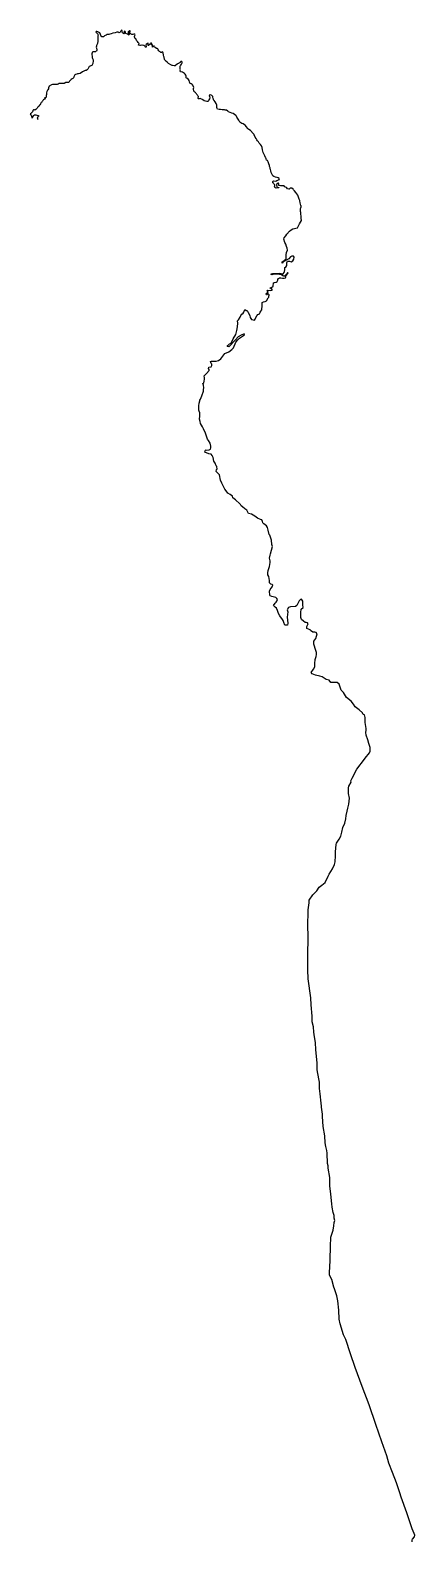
# Model space of a CAD drawing. Header units: feet. Extents: x -72 to 1107026, y -16 to 8357890.
# Drawn here: x -72.242 to -72.1558, y -16.3633 to -16.0243 of the extents above.
import ezdxf

# ---------------------------------------------------------------- set-up
doc = ezdxf.new("R2010")
doc.units = ezdxf.units.FT
doc.header["$LTSCALE"] = 10
doc.header["$MEASUREMENT"] = 0
doc.layers.add('_html_xmlns_fo_http__www_w3_org', color=7, linetype='CONTINUOUS')

msp = doc.modelspace()

# ---------------------------------------------------------------- linework, layer by layer
at = {"layer": '_html_xmlns_fo_http__www_w3_org', "color": 20, "true_color": 0xff5500}
msp.add_lwpolyline([(-72.15645, -16.36333), (-72.15639, -16.36314), (-72.15638, -16.36289), (-72.15633, -16.36276), (-72.15587, -16.36222), (-72.15584, -16.36188), (-72.156, -16.36144), (-72.15639, -16.36045), (-72.1576, -16.35682), (-72.15885, -16.35334), (-72.15916, -16.35238), (-72.15994, -16.35014), (-72.16081, -16.34778), (-72.16166, -16.34572), (-72.1621, -16.34409), (-72.16324, -16.34088), (-72.16457, -16.337), (-72.16602, -16.33263), (-72.16761, -16.32847), (-72.16922, -16.32423), (-72.1702, -16.32118), (-72.17131, -16.31798), (-72.17179, -16.31692), (-72.17256, -16.31441), (-72.17275, -16.31342), (-72.17284, -16.31135), (-72.17305, -16.30932), (-72.17329, -16.30818), (-72.17378, -16.30656), (-72.17394, -16.30624), (-72.17443, -16.30451), (-72.17492, -16.3035), (-72.17493, -16.30268), (-72.17486, -16.30189), (-72.17478, -16.30003), (-72.17469, -16.29713), (-72.17466, -16.29499), (-72.17409, -16.2934), (-72.17399, -16.29246), (-72.17387, -16.2917), (-72.17375, -16.29129), (-72.17387, -16.29076), (-72.1739, -16.29014), (-72.17412, -16.28946), (-72.17431, -16.2883), (-72.17443, -16.28749), (-72.17464, -16.28538), (-72.17483, -16.28347), (-72.17485, -16.28159), (-72.17523, -16.27955), (-72.17527, -16.27902), (-72.17536, -16.27847), (-72.17548, -16.27616), (-72.17555, -16.27559), (-72.17575, -16.27466), (-72.17593, -16.27387), (-72.17601, -16.27224), (-72.17636, -16.27016), (-72.17647, -16.2679), (-72.17652, -16.26744), (-72.17669, -16.26583), (-72.17675, -16.26563), (-72.17678, -16.26491), (-72.177, -16.26288), (-72.17716, -16.26167), (-72.17718, -16.26025), (-72.17731, -16.25952), (-72.17769, -16.25748), (-72.17771, -16.25595), (-72.17785, -16.25443), (-72.17801, -16.25296), (-72.1781, -16.25134), (-72.17832, -16.25005), (-72.17842, -16.24901), (-72.17855, -16.24782), (-72.17881, -16.24673), (-72.17879, -16.24546), (-72.17906, -16.24287), (-72.17912, -16.24132), (-72.17968, -16.23707), (-72.17981, -16.23501), (-72.1798, -16.23231), (-72.1797, -16.22721), (-72.17976, -16.22545), (-72.17969, -16.22158), (-72.17951, -16.22004), (-72.17949, -16.21941), (-72.17865, -16.2182), (-72.17778, -16.21728), (-72.17724, -16.21649), (-72.17662, -16.21607), (-72.17594, -16.21548), (-72.17526, -16.21403), (-72.175, -16.2136), (-72.17428, -16.2124), (-72.1738, -16.2114), (-72.17366, -16.21084), (-72.17362, -16.20948), (-72.17357, -16.20859), (-72.17347, -16.20691), (-72.17334, -16.20666), (-72.17275, -16.20575), (-72.1724, -16.20509), (-72.17217, -16.20418), (-72.17195, -16.20313), (-72.17153, -16.20213), (-72.1713, -16.20119), (-72.17123, -16.2004), (-72.17098, -16.19946), (-72.17084, -16.19881), (-72.17064, -16.19789), (-72.17046, -16.1965), (-72.17065, -16.19549), (-72.1707, -16.19418), (-72.17061, -16.19381), (-72.17007, -16.19296), (-72.17013, -16.19267), (-72.16985, -16.19203), (-72.16878, -16.19001), (-72.16854, -16.18962), (-72.16814, -16.18916), (-72.16775, -16.18865), (-72.16694, -16.18756), (-72.16594, -16.18638), (-72.1658, -16.18598), (-72.16582, -16.18519), (-72.16613, -16.18425), (-72.16637, -16.18346), (-72.16673, -16.18242), (-72.16676, -16.18183), (-72.16672, -16.18126), (-72.16672, -16.18092), (-72.16684, -16.18), (-72.16695, -16.17957), (-72.16691, -16.17844), (-72.1671, -16.17786), (-72.16736, -16.17773), (-72.16756, -16.17738), (-72.16829, -16.17669), (-72.16917, -16.17605), (-72.16956, -16.17541), (-72.17011, -16.17477), (-72.17113, -16.17395), (-72.17182, -16.1728), (-72.17231, -16.17228), (-72.1728, -16.17096), (-72.17325, -16.17061), (-72.17376, -16.17056), (-72.17461, -16.17057), (-72.17503, -16.17009), (-72.17565, -16.1699), (-72.17657, -16.16931), (-72.17711, -16.16913), (-72.1781, -16.16894), (-72.17882, -16.16867), (-72.17907, -16.16837), (-72.17855, -16.16758), (-72.17825, -16.1671), (-72.17823, -16.16633), (-72.17817, -16.16539), (-72.17792, -16.16475), (-72.17787, -16.16434), (-72.17785, -16.16387), (-72.17798, -16.16343), (-72.17847, -16.16197), (-72.17842, -16.16132), (-72.17797, -16.16068), (-72.17771, -16.15969), (-72.17794, -16.15938), (-72.17825, -16.15927), (-72.17865, -16.15926), (-72.17919, -16.15895), (-72.17925, -16.1588), (-72.17963, -16.15862), (-72.17999, -16.15849), (-72.17999, -16.15805), (-72.17974, -16.15742), (-72.17989, -16.15719), (-72.18017, -16.15712), (-72.18042, -16.1571), (-72.18079, -16.15685), (-72.18118, -16.15646), (-72.18139, -16.15599), (-72.18132, -16.15486), (-72.18128, -16.15417), (-72.18086, -16.15377), (-72.18089, -16.15315), (-72.18091, -16.15234), (-72.18121, -16.15189), (-72.18143, -16.15197), (-72.18172, -16.15228), (-72.18229, -16.15328), (-72.18254, -16.15354), (-72.18367, -16.15363), (-72.18412, -16.15379), (-72.18439, -16.15426), (-72.18427, -16.1547), (-72.18439, -16.15595), (-72.18426, -16.15731), (-72.18435, -16.15776), (-72.18493, -16.15771), (-72.18517, -16.15715), (-72.18529, -16.1567), (-72.18544, -16.15642), (-72.18606, -16.1556), (-72.18639, -16.15514), (-72.18661, -16.15443), (-72.18681, -16.1539), (-72.18714, -16.15366), (-72.18745, -16.15334), (-72.18711, -16.15282), (-72.18692, -16.15259), (-72.18672, -16.15232), (-72.18662, -16.15196), (-72.18672, -16.15171), (-72.18698, -16.15151), (-72.18788, -16.15131), (-72.1882, -16.15118), (-72.18827, -16.15097), (-72.18836, -16.15011), (-72.1881, -16.14943), (-72.18792, -16.14932), (-72.18781, -16.1491), (-72.18764, -16.14872), (-72.18779, -16.14859), (-72.18807, -16.14852), (-72.18841, -16.14823), (-72.18834, -16.14773), (-72.18855, -16.14681), (-72.18874, -16.1464), (-72.18876, -16.14601), (-72.18871, -16.14548), (-72.18836, -16.1446), (-72.18821, -16.1437), (-72.18821, -16.14327), (-72.1884, -16.14268), (-72.18826, -16.14202), (-72.18813, -16.14173), (-72.18792, -16.14089), (-72.18773, -16.14004), (-72.18787, -16.1396), (-72.18793, -16.13869), (-72.18829, -16.13752), (-72.18846, -16.13735), (-72.18869, -16.13644), (-72.18881, -16.13581), (-72.18904, -16.13545), (-72.18967, -16.13501), (-72.1899, -16.13476), (-72.18994, -16.13446), (-72.1901, -16.13413), (-72.19043, -16.13399), (-72.1911, -16.13374), (-72.19165, -16.13325), (-72.19239, -16.1328), (-72.19305, -16.13264), (-72.19342, -16.13195), (-72.19391, -16.13162), (-72.19445, -16.13121), (-72.19469, -16.13094), (-72.19491, -16.13068), (-72.19518, -16.13039), (-72.19587, -16.12975), (-72.19601, -16.12963), (-72.19661, -16.12914), (-72.1967, -16.12879), (-72.19722, -16.12838), (-72.19771, -16.12815), (-72.19808, -16.12761), (-72.19842, -16.12719), (-72.19908, -16.12585), (-72.19934, -16.12523), (-72.19955, -16.12398), (-72.20029, -16.12329), (-72.20026, -16.12284), (-72.20011, -16.12271), (-72.20017, -16.12215), (-72.20029, -16.12195), (-72.20058, -16.12142), (-72.20086, -16.1209), (-72.201, -16.1201), (-72.20123, -16.11963), (-72.20146, -16.11937), (-72.20198, -16.11928), (-72.20283, -16.11893), (-72.20282, -16.11859), (-72.20273, -16.11849), (-72.20253, -16.11843), (-72.2024, -16.11844), (-72.2019, -16.11839), (-72.20158, -16.11821), (-72.2015, -16.11794), (-72.20153, -16.11756), (-72.20168, -16.11691), (-72.20202, -16.11631), (-72.20227, -16.11598), (-72.20235, -16.11581), (-72.20262, -16.11491), (-72.20269, -16.11463), (-72.20315, -16.11371), (-72.20341, -16.11322), (-72.20381, -16.1125), (-72.20393, -16.11204), (-72.20403, -16.11149), (-72.20397, -16.11082), (-72.20401, -16.11013), (-72.20412, -16.10972), (-72.20418, -16.10946), (-72.2042, -16.10875), (-72.20418, -16.1085), (-72.20417, -16.10796), (-72.204, -16.10738), (-72.20395, -16.10728), (-72.20381, -16.10702), (-72.20355, -16.10629), (-72.20339, -16.10585), (-72.20331, -16.10567), (-72.20317, -16.10525), (-72.20315, -16.10486), (-72.20311, -16.10448), (-72.20314, -16.10392), (-72.20331, -16.10351), (-72.20312, -16.10334), (-72.20299, -16.10302), (-72.20291, -16.10255), (-72.20294, -16.10222), (-72.20299, -16.10176), (-72.20283, -16.10163), (-72.20249, -16.10124), (-72.20191, -16.10063), (-72.20191, -16.10041), (-72.20203, -16.10015), (-72.20198, -16.09988), (-72.20141, -16.09975), (-72.20127, -16.09949), (-72.20127, -16.09915), (-72.20142, -16.09899), (-72.20163, -16.09856), (-72.20139, -16.09848), (-72.20094, -16.09849), (-72.20035, -16.09851), (-72.19977, -16.09832), (-72.19929, -16.09799), (-72.19836, -16.0968), (-72.19745, -16.09643), (-72.19685, -16.09589), (-72.19641, -16.09553), (-72.19593, -16.09424), (-72.19548, -16.0937), (-72.1951, -16.09334), (-72.19398, -16.09259), (-72.19404, -16.0924), (-72.19423, -16.09248), (-72.19471, -16.09267), (-72.19542, -16.09305), (-72.19603, -16.09373), (-72.19746, -16.09531), (-72.19786, -16.09522), (-72.19768, -16.09497), (-72.19731, -16.09463), (-72.197, -16.09444), (-72.19652, -16.09351), (-72.19593, -16.0925), (-72.19569, -16.09161), (-72.19558, -16.0908), (-72.19549, -16.08999), (-72.19552, -16.08945), (-72.19531, -16.08923), (-72.19497, -16.08864), (-72.19479, -16.08827), (-72.1946, -16.08797), (-72.19426, -16.08777), (-72.19414, -16.08749), (-72.19391, -16.08695), (-72.1936, -16.08711), (-72.1934, -16.08717), (-72.19314, -16.08755), (-72.19281, -16.08825), (-72.19269, -16.08871), (-72.19241, -16.08913), (-72.19204, -16.08926), (-72.19176, -16.08928), (-72.1916, -16.08908), (-72.19148, -16.08885), (-72.19119, -16.08833), (-72.19101, -16.08805), (-72.19076, -16.08793), (-72.1906, -16.08786), (-72.19045, -16.08753), (-72.19035, -16.08727), (-72.19012, -16.08697), (-72.19006, -16.08671), (-72.19005, -16.08634), (-72.19004, -16.08582), (-72.19003, -16.08535), (-72.18975, -16.08519), (-72.18937, -16.0851), (-72.18904, -16.08495), (-72.18864, -16.08432), (-72.18854, -16.08414), (-72.18849, -16.0839), (-72.18842, -16.08373), (-72.18842, -16.08359), (-72.18863, -16.08349), (-72.18886, -16.0835), (-72.18896, -16.08364), (-72.18908, -16.08359), (-72.18912, -16.08351), (-72.18901, -16.08326), (-72.18865, -16.08304), (-72.18885, -16.08282), (-72.1889, -16.08267), (-72.18873, -16.08256), (-72.18819, -16.08265), (-72.18792, -16.0826), (-72.18768, -16.0824), (-72.188, -16.08231), (-72.18831, -16.08202), (-72.1879, -16.08196), (-72.18756, -16.08165), (-72.18747, -16.08094), (-72.18725, -16.08086), (-72.18688, -16.08081), (-72.18665, -16.08062), (-72.18654, -16.08037), (-72.1865, -16.08005), (-72.18637, -16.07997), (-72.18617, -16.07983), (-72.18582, -16.07979), (-72.18544, -16.07988), (-72.18507, -16.07988), (-72.18478, -16.07982), (-72.18473, -16.07966), (-72.18475, -16.07938), (-72.1842, -16.07876), (-72.18437, -16.07865), (-72.18453, -16.07894), (-72.18499, -16.07946), (-72.18513, -16.07943), (-72.18536, -16.07938), (-72.18561, -16.07924), (-72.18581, -16.0791), (-72.18616, -16.07903), (-72.18677, -16.07897), (-72.1872, -16.07897), (-72.18765, -16.0791), (-72.18788, -16.07913), (-72.18805, -16.07897), (-72.18765, -16.07886), (-72.18719, -16.07887), (-72.18661, -16.07881), (-72.18611, -16.07879), (-72.18584, -16.07885), (-72.18542, -16.07897), (-72.18534, -16.07891), (-72.1851, -16.07863), (-72.18503, -16.07839), (-72.18496, -16.07801), (-72.18495, -16.07771), (-72.18492, -16.07752), (-72.18475, -16.07739), (-72.18452, -16.07705), (-72.18446, -16.07647), (-72.18434, -16.07607), (-72.1839, -16.07607), (-72.18349, -16.07619), (-72.18313, -16.07598), (-72.1829, -16.0756), (-72.18283, -16.07516), (-72.18301, -16.07494), (-72.18337, -16.07496), (-72.18369, -16.07513), (-72.18402, -16.07553), (-72.18533, -16.07624), (-72.18556, -16.07654), (-72.18554, -16.07619), (-72.18536, -16.07611), (-72.18469, -16.07564), (-72.18461, -16.07548), (-72.18465, -16.07524), (-72.18463, -16.07465), (-72.18457, -16.07413), (-72.18438, -16.07363), (-72.18439, -16.07317), (-72.18456, -16.0728), (-72.18471, -16.07227), (-72.18493, -16.07191), (-72.1852, -16.07111), (-72.18511, -16.07086), (-72.18474, -16.07037), (-72.18452, -16.07002), (-72.1839, -16.06935), (-72.18354, -16.06902), (-72.18312, -16.06881), (-72.18213, -16.06858), (-72.18165, -16.06771), (-72.18124, -16.06692), (-72.1813, -16.06646), (-72.18137, -16.0651), (-72.18142, -16.06497), (-72.18142, -16.06469), (-72.18142, -16.06445), (-72.1814, -16.06424), (-72.18135, -16.06409), (-72.18129, -16.06386), (-72.1813, -16.06369), (-72.18132, -16.06358), (-72.18148, -16.06298), (-72.18152, -16.06288), (-72.18156, -16.06265), (-72.1816, -16.06243), (-72.18173, -16.06216), (-72.18205, -16.06126), (-72.18244, -16.06068), (-72.18281, -16.06028), (-72.18297, -16.06006), (-72.18311, -16.05995), (-72.18339, -16.05973), (-72.18371, -16.0597), (-72.1838, -16.05974), (-72.18396, -16.05989), (-72.18407, -16.05993), (-72.18433, -16.05988), (-72.18446, -16.05964), (-72.18456, -16.05953), (-72.18498, -16.05941), (-72.1851, -16.05919), (-72.18533, -16.0592), (-72.18592, -16.05914), (-72.18628, -16.05913), (-72.18627, -16.05871), (-72.18637, -16.05856), (-72.18643, -16.05854), (-72.18679, -16.05891), (-72.18678, -16.05904), (-72.18676, -16.05918), (-72.1867, -16.05937), (-72.18653, -16.05953), (-72.18632, -16.05954), (-72.18628, -16.05965), (-72.18638, -16.05964), (-72.18672, -16.05965), (-72.18694, -16.05969), (-72.1872, -16.05955), (-72.18723, -16.05936), (-72.18721, -16.05918), (-72.18715, -16.05892), (-72.18737, -16.05874), (-72.18751, -16.0586), (-72.1876, -16.05848), (-72.18766, -16.05836), (-72.18761, -16.0582), (-72.18748, -16.05808), (-72.18696, -16.0581), (-72.18671, -16.058), (-72.18654, -16.05791), (-72.18636, -16.05783), (-72.18617, -16.05775), (-72.18618, -16.05765), (-72.18624, -16.0575), (-72.18645, -16.05739), (-72.18667, -16.05733), (-72.18701, -16.05725), (-72.18742, -16.05709), (-72.18762, -16.05692), (-72.18772, -16.05677), (-72.18789, -16.05648), (-72.18799, -16.05618), (-72.18809, -16.05582), (-72.18816, -16.05552), (-72.18819, -16.05536), (-72.18823, -16.05516), (-72.18827, -16.05498), (-72.18835, -16.05483), (-72.18841, -16.05463), (-72.18849, -16.05421), (-72.18866, -16.05382), (-72.18883, -16.05351), (-72.18902, -16.05342), (-72.18912, -16.05313), (-72.18923, -16.05291), (-72.18926, -16.05279), (-72.18944, -16.05248), (-72.18977, -16.05166), (-72.18997, -16.05112), (-72.19, -16.05059), (-72.19019, -16.05023), (-72.19038, -16.0499), (-72.19068, -16.04957), (-72.19083, -16.04933), (-72.19108, -16.04907), (-72.19124, -16.04882), (-72.19135, -16.04855), (-72.19156, -16.04822), (-72.19181, -16.04773), (-72.19183, -16.04766), (-72.19192, -16.04756), (-72.19206, -16.04745), (-72.19262, -16.04675), (-72.19297, -16.04654), (-72.19317, -16.04636), (-72.19365, -16.04581), (-72.19369, -16.04569), (-72.19428, -16.0453), (-72.19456, -16.0452), (-72.19501, -16.04492), (-72.19524, -16.04442), (-72.19567, -16.04378), (-72.19578, -16.04356), (-72.19594, -16.04337), (-72.19654, -16.04294), (-72.19685, -16.04289), (-72.19717, -16.04276), (-72.19754, -16.04254), (-72.19769, -16.0424), (-72.19801, -16.04222), (-72.19812, -16.04221), (-72.19828, -16.04218), (-72.19848, -16.04214), (-72.19878, -16.04213), (-72.19897, -16.04215), (-72.19933, -16.04207), (-72.19966, -16.04203), (-72.20006, -16.04194), (-72.20013, -16.0418), (-72.20016, -16.04158), (-72.20014, -16.04135), (-72.2002, -16.0411), (-72.20033, -16.04071), (-72.20058, -16.04031), (-72.20074, -16.04004), (-72.2009, -16.03989), (-72.20095, -16.03976), (-72.20101, -16.03955), (-72.20108, -16.03932), (-72.2011, -16.03915), (-72.20127, -16.03893), (-72.20159, -16.03873), (-72.2017, -16.03869), (-72.20178, -16.03875), (-72.20186, -16.03893), (-72.20182, -16.0391), (-72.20175, -16.03943), (-72.20184, -16.03969), (-72.20194, -16.03989), (-72.20205, -16.04007), (-72.20218, -16.04022), (-72.20238, -16.04025), (-72.20298, -16.0401), (-72.20329, -16.03992), (-72.20342, -16.03984), (-72.20358, -16.03976), (-72.20391, -16.03956), (-72.20415, -16.03965), (-72.20426, -16.03968), (-72.20432, -16.03956), (-72.20432, -16.03937), (-72.2043, -16.03922), (-72.20431, -16.0391), (-72.2044, -16.03897), (-72.2045, -16.03885), (-72.20465, -16.03865), (-72.20475, -16.03853), (-72.20486, -16.03837), (-72.20497, -16.03826), (-72.20507, -16.03813), (-72.2053, -16.03796), (-72.20539, -16.03741), (-72.20537, -16.03732), (-72.20535, -16.03714), (-72.20555, -16.03663), (-72.20559, -16.03656), (-72.2057, -16.03643), (-72.2059, -16.03631), (-72.20613, -16.03622), (-72.20623, -16.03608), (-72.2063, -16.03583), (-72.20636, -16.03558), (-72.2065, -16.03533), (-72.20666, -16.03509), (-72.20698, -16.03505), (-72.20705, -16.03496), (-72.20705, -16.03484), (-72.20705, -16.03468), (-72.20706, -16.03461), (-72.20708, -16.03449), (-72.20715, -16.03432), (-72.20724, -16.0341), (-72.20741, -16.03396), (-72.20762, -16.03386), (-72.20785, -16.03368), (-72.20815, -16.0336), (-72.20828, -16.03363), (-72.20833, -16.03358), (-72.20837, -16.03346), (-72.20841, -16.03331), (-72.20835, -16.03318), (-72.20839, -16.03302), (-72.20842, -16.03284), (-72.20842, -16.03256), (-72.20837, -16.03234), (-72.2083, -16.0322), (-72.20824, -16.03209), (-72.20812, -16.0319), (-72.20804, -16.03177), (-72.20797, -16.0316), (-72.20796, -16.03142), (-72.20801, -16.03132), (-72.20816, -16.03127), (-72.20826, -16.0313), (-72.20838, -16.0314), (-72.20842, -16.03152), (-72.20866, -16.03166), (-72.20877, -16.0317), (-72.20896, -16.03181), (-72.20905, -16.03187), (-72.20944, -16.03217), (-72.20951, -16.03222), (-72.20976, -16.03227), (-72.21007, -16.03221), (-72.21016, -16.03217), (-72.21051, -16.03201), (-72.21103, -16.03175), (-72.21132, -16.03147), (-72.21171, -16.03115), (-72.21177, -16.03106), (-72.21186, -16.03093), (-72.2119, -16.0308), (-72.21195, -16.03031), (-72.21202, -16.03019), (-72.2121, -16.02987), (-72.2122, -16.02934), (-72.21224, -16.02917), (-72.21237, -16.02914), (-72.21248, -16.02919), (-72.21259, -16.02923), (-72.21273, -16.02923), (-72.21285, -16.02914), (-72.21299, -16.02901), (-72.21317, -16.0289), (-72.21331, -16.02865), (-72.21342, -16.02846), (-72.21355, -16.0284), (-72.21369, -16.02838), (-72.21398, -16.02816), (-72.21411, -16.02799), (-72.21418, -16.02785), (-72.21423, -16.02779), (-72.21435, -16.02781), (-72.21443, -16.02792), (-72.21447, -16.02801), (-72.21456, -16.02804), (-72.2146, -16.028), (-72.21461, -16.02782), (-72.21458, -16.0276), (-72.21464, -16.02749), (-72.21478, -16.02754), (-72.21482, -16.02757), (-72.2149, -16.02755), (-72.21492, -16.02748), (-72.21489, -16.02743), (-72.21484, -16.02736), (-72.21477, -16.02725), (-72.21482, -16.02716), (-72.21495, -16.02719), (-72.21508, -16.02724), (-72.21521, -16.02738), (-72.21537, -16.02758), (-72.21542, -16.02769), (-72.21553, -16.02768), (-72.21557, -16.02752), (-72.21559, -16.02718), (-72.21574, -16.02723), (-72.216, -16.02745), (-72.21607, -16.02762), (-72.21601, -16.02787), (-72.21599, -16.02796), (-72.21601, -16.02805), (-72.21607, -16.02809), (-72.21612, -16.02809), (-72.21622, -16.028), (-72.21633, -16.02788), (-72.21656, -16.02766), (-72.21691, -16.02759), (-72.21701, -16.02762), (-72.21727, -16.02768), (-72.21743, -16.02766), (-72.21771, -16.02765), (-72.21776, -16.02753), (-72.21768, -16.02741), (-72.2176, -16.02727), (-72.21782, -16.02701), (-72.21796, -16.02683), (-72.21815, -16.02655), (-72.21821, -16.02632), (-72.21825, -16.02625), (-72.21841, -16.0261), (-72.21851, -16.02606), (-72.21855, -16.026), (-72.2186, -16.02581), (-72.21859, -16.02568), (-72.21854, -16.02545), (-72.2185, -16.02529), (-72.21856, -16.02515), (-72.21879, -16.02515), (-72.21901, -16.02521), (-72.21922, -16.0252), (-72.2194, -16.02514), (-72.21954, -16.02504), (-72.21965, -16.02492), (-72.21967, -16.0248), (-72.21966, -16.02467), (-72.21957, -16.02451), (-72.21962, -16.02437), (-72.21973, -16.02438), (-72.21982, -16.02445), (-72.22, -16.02454), (-72.22005, -16.02464), (-72.22006, -16.02472), (-72.22005, -16.02483), (-72.21985, -16.02513), (-72.21981, -16.02526), (-72.21986, -16.02538), (-72.21999, -16.02528), (-72.2202, -16.02514), (-72.22054, -16.02498), (-72.22064, -16.02487), (-72.22067, -16.02473), (-72.2207, -16.02458), (-72.22083, -16.02447), (-72.2209, -16.02453), (-72.22096, -16.02466), (-72.2209, -16.02479), (-72.22091, -16.02491), (-72.22092, -16.02499), (-72.22098, -16.02505), (-72.22113, -16.02493), (-72.22129, -16.02482), (-72.22139, -16.02472), (-72.22142, -16.02455), (-72.2214, -16.02433), (-72.22154, -16.02427), (-72.22161, -16.02431), (-72.22169, -16.02449), (-72.22174, -16.02457), (-72.22182, -16.0247), (-72.22194, -16.02478), (-72.22203, -16.02484), (-72.22214, -16.0248), (-72.22228, -16.02471), (-72.22244, -16.02469), (-72.22261, -16.02472), (-72.22296, -16.02485), (-72.22347, -16.02496), (-72.22385, -16.02508), (-72.22417, -16.02514), (-72.22439, -16.02521), (-72.22479, -16.02526), (-72.22498, -16.02536), (-72.22517, -16.02544), (-72.22532, -16.02555), (-72.22559, -16.02574), (-72.22594, -16.02576), (-72.22619, -16.02548), (-72.22622, -16.02525), (-72.2264, -16.02484), (-72.22667, -16.0247), (-72.22681, -16.02464), (-72.22709, -16.02458), (-72.22724, -16.02457), (-72.22728, -16.02471), (-72.22713, -16.02483), (-72.22701, -16.02492), (-72.22692, -16.02504), (-72.22686, -16.02518), (-72.22681, -16.02539), (-72.22679, -16.02551), (-72.2268, -16.0257), (-72.22682, -16.02597), (-72.22686, -16.02623), (-72.22683, -16.02643), (-72.22683, -16.02667), (-72.22685, -16.0268), (-72.22687, -16.02695), (-72.2269, -16.02711), (-72.22693, -16.02723), (-72.22701, -16.0274), (-72.22707, -16.02753), (-72.22712, -16.0277), (-72.22712, -16.02788), (-72.22718, -16.0281), (-72.22714, -16.02833), (-72.22706, -16.02868), (-72.22706, -16.02883), (-72.22713, -16.02895), (-72.22722, -16.029), (-72.22738, -16.0291), (-72.2275, -16.0291), (-72.22772, -16.02909), (-72.22793, -16.02914), (-72.22809, -16.02923), (-72.22814, -16.02937), (-72.22817, -16.02957), (-72.22816, -16.02982), (-72.22813, -16.03007), (-72.22809, -16.03035), (-72.228, -16.03063), (-72.22791, -16.03089), (-72.22787, -16.03102), (-72.22789, -16.03125), (-72.22795, -16.03158), (-72.22794, -16.0317), (-72.22807, -16.03201), (-72.22821, -16.03215), (-72.2288, -16.0324), (-72.22902, -16.03282), (-72.22906, -16.03303), (-72.22923, -16.03315), (-72.22946, -16.03329), (-72.22968, -16.03334), (-72.23028, -16.03357), (-72.23079, -16.03396), (-72.23089, -16.03398), (-72.2312, -16.03406), (-72.23141, -16.03408), (-72.23157, -16.03411), (-72.23181, -16.0342), (-72.23195, -16.0343), (-72.23205, -16.03443), (-72.23212, -16.03458), (-72.2322, -16.03476), (-72.23231, -16.03493), (-72.23247, -16.03507), (-72.23258, -16.03518), (-72.2328, -16.03535), (-72.23291, -16.03542), (-72.23301, -16.03552), (-72.23317, -16.03569), (-72.23323, -16.03587), (-72.23333, -16.036), (-72.23361, -16.03599), (-72.23366, -16.03597), (-72.23394, -16.036), (-72.234, -16.03603), (-72.23436, -16.0362), (-72.23493, -16.03625), (-72.23513, -16.03623), (-72.23547, -16.03625), (-72.2357, -16.03637), (-72.23597, -16.03645), (-72.23611, -16.03645), (-72.23617, -16.03645), (-72.23625, -16.03645), (-72.23659, -16.03645), (-72.23698, -16.03644), (-72.23725, -16.03655), (-72.23775, -16.03684), (-72.23788, -16.03717), (-72.2379, -16.0374), (-72.23801, -16.03762), (-72.23811, -16.0377), (-72.23821, -16.03786), (-72.23821, -16.03789), (-72.23823, -16.03798), (-72.23831, -16.03831), (-72.23836, -16.03871), (-72.23838, -16.03889), (-72.23839, -16.03905), (-72.23842, -16.0392), (-72.23843, -16.03932), (-72.23847, -16.03936), (-72.23855, -16.03942), (-72.23864, -16.03947), (-72.23869, -16.03944), (-72.23871, -16.03946), (-72.23876, -16.03951), (-72.23872, -16.03951), (-72.23867, -16.03951), (-72.23862, -16.03952), (-72.23875, -16.03972), (-72.23901, -16.03992), (-72.23915, -16.04003), (-72.23925, -16.04017), (-72.23929, -16.04027), (-72.23941, -16.04042), (-72.2395, -16.0405), (-72.23958, -16.04061), (-72.23967, -16.04077), (-72.23978, -16.04098), (-72.23988, -16.04111), (-72.23994, -16.04119), (-72.24007, -16.04135), (-72.24026, -16.0415), (-72.24035, -16.0416), (-72.24044, -16.04175), (-72.24056, -16.0419), (-72.24066, -16.04202), (-72.24077, -16.04208), (-72.24097, -16.04218), (-72.24101, -16.04216), (-72.24117, -16.04212), (-72.24128, -16.04215), (-72.24136, -16.04224), (-72.24139, -16.04236), (-72.24149, -16.04256), (-72.24164, -16.04275), (-72.2418, -16.04291), (-72.24193, -16.04304), (-72.24197, -16.04305), (-72.24181, -16.04328), (-72.24174, -16.04336), (-72.24167, -16.04349), (-72.24167, -16.04363), (-72.24165, -16.04379), (-72.24159, -16.0439), (-72.24141, -16.04387), (-72.2414, -16.04377), (-72.24131, -16.0436), (-72.24124, -16.04343), (-72.24113, -16.04331), (-72.24102, -16.04327), (-72.24088, -16.04325), (-72.24073, -16.04325), (-72.24052, -16.04329), (-72.24028, -16.04336), (-72.24019, -16.04339), (-72.24009, -16.04341), (-72.24008, -16.04353), (-72.24012, -16.04355), (-72.24024, -16.04367), (-72.24031, -16.04377), (-72.24039, -16.04391), (-72.24038, -16.04403), (-72.24034, -16.04417), (-72.24031, -16.04431)], dxfattribs=at)

doc.saveas('drawing.dxf')
